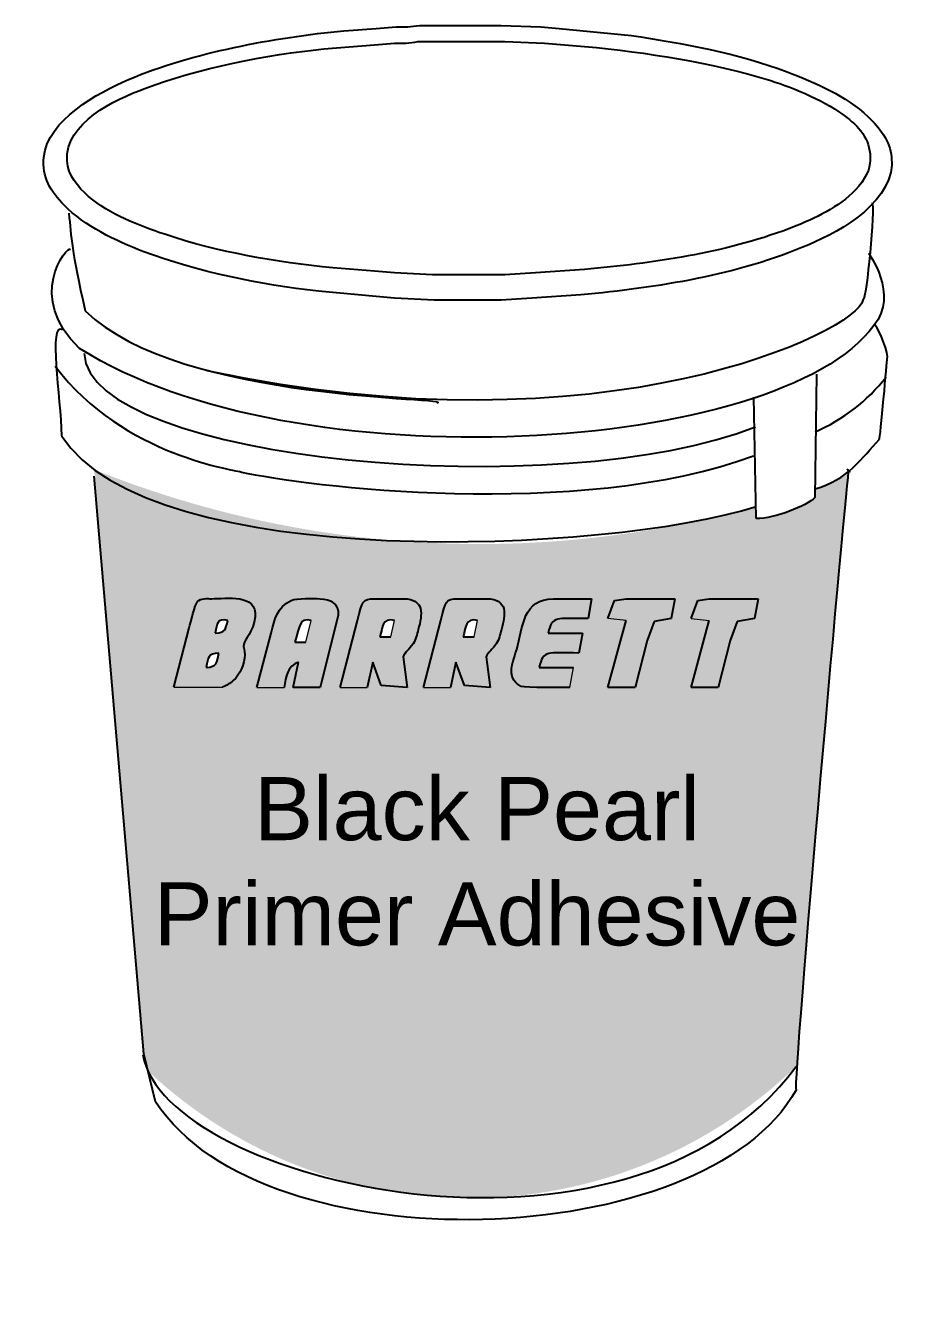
# Model space of a CAD drawing. Header units: inches. Extents: x -441 to 7, y -96 to 2.
# Drawn here: x 3.933 to 4.1164, y 0.5546 to 0.8207 of the extents above; entities that cross this region are included whole.
import ezdxf

# ---------------------------------------------------------------- set-up
doc = ezdxf.new("R2010")
doc.units = ezdxf.units.IN
doc.header["$MEASUREMENT"] = 0
doc.layers.add('Vector Picture Geometry', color=6, linetype='Continuous', lineweight=0)
doc.styles.get("Standard").update_dxf_attribs({"font": 'arial.ttf'})

msp = doc.modelspace()

# ---------------------------------------------------------------- hatches: boundary and pattern name
at = {"layer": 'Vector Picture Geometry'}
h = msp.add_hatch(color=164, dxfattribs=at)
h.dxf.hatch_style = 1
edge = h.paths.add_edge_path()
edge.add_line((3.94743, 0.72757), (3.95786, 0.60504))
edge.add_line((3.95786, 0.60504), (3.95886, 0.60132))
edge.add_arc((4.02622, 0.67353), 0.09875, 226.9906, 313.9077)
edge.add_line((4.0947, 0.60238), (4.10566, 0.72716))
edge.add_arc((4.09375, 0.7416), 0.01872, 285.1919, 309.512, ccw=False)
edge.add_line((4.09865, 0.72353), (4.09863, 0.72172))
edge.add_arc((4.08487, 0.74083), 0.02355, 273.6056, 305.7516, ccw=False)
edge.add_line((4.08635, 0.71733), (4.08635, 0.71985))
edge.add_arc((4.02831, 0.92924), 0.21728, 248.1454, 285.4919, ccw=False)
edge = h.paths.add_edge_path(flags=16)
edge.add_line((4.07268, 0.69632), (4.07648, 0.69594))
edge.add_spline(control_points=[(4.07648, 0.69594), (4.07648, 0.69594), (4.07268, 0.68189), (4.07268, 0.68189)], knot_values=[0, 0, 0, 0, 1, 1, 1, 1], degree=3, periodic=0)
edge.add_spline(control_points=[(4.07268, 0.68189), (4.07268, 0.68189), (4.07838, 0.68189), (4.07838, 0.68189)], knot_values=[0, 0, 0, 0, 1, 1, 1, 1], degree=3, periodic=0)
edge.add_spline(control_points=[(4.07838, 0.68189), (4.07838, 0.68189), (4.08089, 0.69177), (4.08089, 0.69177)], knot_values=[0, 0, 0, 0, 1, 1, 1, 1], degree=3, periodic=0)
edge.add_spline(control_points=[(4.08089, 0.69177), (4.08089, 0.69177), (4.08236, 0.69572), (4.08236, 0.69572)], knot_values=[0, 0, 0, 0, 1, 1, 1, 1], degree=3, periodic=0)
edge.add_spline(control_points=[(4.08236, 0.69572), (4.08236, 0.69572), (4.08596, 0.69632), (4.08596, 0.69632)], knot_values=[0, 0, 0, 0, 1, 1, 1, 1], degree=3, periodic=0)
edge.add_spline(control_points=[(4.08596, 0.69632), (4.08596, 0.69632), (4.08672, 0.7005), (4.08672, 0.7005)], knot_values=[0, 0, 0, 0, 1, 1, 1, 1], degree=3, periodic=0)
edge.add_spline(control_points=[(4.08672, 0.7005), (4.08672, 0.7005), (4.07648, 0.7005), (4.07648, 0.7005)], knot_values=[0, 0, 0, 0, 1, 1, 1, 1], degree=3, periodic=0)
edge.add_spline(control_points=[(4.07648, 0.7005), (4.07648, 0.7005), (4.07408, 0.70012), (4.07408, 0.70012)], knot_values=[0, 0, 0, 0, 1, 1, 1, 1], degree=3, periodic=0)
edge.add_spline(control_points=[(4.07408, 0.70012), (4.07408, 0.70012), (4.07268, 0.69632), (4.07268, 0.69632)], knot_values=[0, 0, 0, 0, 1, 1, 1, 1], degree=3, periodic=0)
edge = h.paths.add_edge_path(flags=16)
edge.add_line((4.05902, 0.69594), (4.05522, 0.69632))
edge.add_spline(control_points=[(4.05522, 0.69632), (4.05522, 0.69632), (4.05663, 0.70012), (4.05663, 0.70012)], knot_values=[0, 0, 0, 0, 1, 1, 1, 1], degree=3, periodic=0)
edge.add_spline(control_points=[(4.05663, 0.70012), (4.05663, 0.70012), (4.05902, 0.7005), (4.05902, 0.7005)], knot_values=[0, 0, 0, 0, 1, 1, 1, 1], degree=3, periodic=0)
edge.add_spline(control_points=[(4.05902, 0.7005), (4.05902, 0.7005), (4.06927, 0.7005), (4.06927, 0.7005)], knot_values=[0, 0, 0, 0, 1, 1, 1, 1], degree=3, periodic=0)
edge.add_spline(control_points=[(4.06927, 0.7005), (4.06927, 0.7005), (4.06851, 0.69632), (4.06851, 0.69632)], knot_values=[0, 0, 0, 0, 1, 1, 1, 1], degree=3, periodic=0)
edge.add_spline(control_points=[(4.06851, 0.69632), (4.06851, 0.69632), (4.0649, 0.69572), (4.0649, 0.69572)], knot_values=[0, 0, 0, 0, 1, 1, 1, 1], degree=3, periodic=0)
edge.add_spline(control_points=[(4.0649, 0.69572), (4.0649, 0.69572), (4.06343, 0.69177), (4.06343, 0.69177)], knot_values=[0, 0, 0, 0, 1, 1, 1, 1], degree=3, periodic=0)
edge.add_spline(control_points=[(4.06343, 0.69177), (4.06343, 0.69177), (4.06091, 0.68189), (4.06091, 0.68189)], knot_values=[0, 0, 0, 0, 1, 1, 1, 1], degree=3, periodic=0)
edge.add_spline(control_points=[(4.06091, 0.68189), (4.06091, 0.68189), (4.05522, 0.68189), (4.05522, 0.68189)], knot_values=[0, 0, 0, 0, 1, 1, 1, 1], degree=3, periodic=0)
edge.add_spline(control_points=[(4.05522, 0.68189), (4.05522, 0.68189), (4.05902, 0.69594), (4.05902, 0.69594)], knot_values=[0, 0, 0, 0, 1, 1, 1, 1], degree=3, periodic=0)
edge = h.paths.add_edge_path(flags=16)
edge.add_line((4.04725, 0.68189), (4.04801, 0.68607))
edge.add_spline(control_points=[(4.04801, 0.68607), (4.04801, 0.68607), (4.0408, 0.68607), (4.0408, 0.68607)], knot_values=[0, 0, 0, 0, 1, 1, 1, 1], degree=3, periodic=0)
edge.add_spline(control_points=[(4.0408, 0.68607), (4.0416, 0.68982), (4.04255, 0.68911), (4.04915, 0.68911)], knot_values=[0, 0, 0, 0, 1, 1, 1, 1], degree=3, periodic=0)
edge.add_spline(control_points=[(4.04915, 0.68911), (4.04915, 0.68911), (4.04991, 0.69329), (4.04991, 0.69329)], knot_values=[0, 0, 0, 0, 1, 1, 1, 1], degree=3, periodic=0)
edge.add_spline(control_points=[(4.04991, 0.69329), (4.04991, 0.69329), (4.04269, 0.69329), (4.04269, 0.69329)], knot_values=[0, 0, 0, 0, 1, 1, 1, 1], degree=3, periodic=0)
edge.add_spline(control_points=[(4.04269, 0.69329), (4.0435, 0.69703), (4.04444, 0.69632), (4.05105, 0.69632)], knot_values=[0, 0, 0, 0, 1, 1, 1, 1], degree=3, periodic=0)
edge.add_spline(control_points=[(4.05105, 0.69632), (4.05105, 0.69632), (4.05181, 0.7005), (4.05181, 0.7005)], knot_values=[0, 0, 0, 0, 1, 1, 1, 1], degree=3, periodic=0)
edge.add_spline(control_points=[(4.05181, 0.7005), (4.05181, 0.7005), (4.04384, 0.7005), (4.04384, 0.7005)], knot_values=[0, 0, 0, 0, 1, 1, 1, 1], degree=3, periodic=0)
edge.add_spline(control_points=[(4.04384, 0.7005), (4.03737, 0.70045), (4.03741, 0.69465), (4.03609, 0.68987)], knot_values=[0, 0, 0, 0, 1, 1, 1, 1], degree=3, periodic=0)
edge.add_spline(control_points=[(4.03609, 0.68987), (4.03555, 0.68797), (4.03431, 0.68523), (4.0355, 0.68344)], knot_values=[0, 0, 0, 0, 1, 1, 1, 1], degree=3, periodic=0)
edge.add_spline(control_points=[(4.0355, 0.68344), (4.03589, 0.68286), (4.03638, 0.68238), (4.03704, 0.68212)], knot_values=[0, 0, 0, 0, 1, 1, 1, 1], degree=3, periodic=0)
edge.add_spline(control_points=[(4.03704, 0.68212), (4.03806, 0.68172), (4.04559, 0.68189), (4.04725, 0.68189)], knot_values=[0, 0, 0, 0, 1, 1, 1, 1], degree=3, periodic=0)
edge = h.paths.add_edge_path(flags=0)
edge.add_line((4.02713, 0.69253), (4.02789, 0.69594))
edge.add_spline(control_points=[(4.02789, 0.69594), (4.02528, 0.69649), (4.02546, 0.6946), (4.02486, 0.69253)], knot_values=[0, 0, 0, 0, 1, 1, 1, 1], degree=3, periodic=0)
edge.add_spline(control_points=[(4.02486, 0.69253), (4.02486, 0.69253), (4.02713, 0.69253), (4.02713, 0.69253)], knot_values=[0, 0, 0, 0, 1, 1, 1, 1], degree=3, periodic=0)
edge = h.paths.add_edge_path(flags=16)
edge.add_line((4.01651, 0.68189), (4.0222, 0.68189))
edge.add_spline(control_points=[(4.0222, 0.68189), (4.0222, 0.68189), (4.02334, 0.68722), (4.02334, 0.68722)], knot_values=[0, 0, 0, 0, 1, 1, 1, 1], degree=3, periodic=0)
edge.add_spline(control_points=[(4.02334, 0.68722), (4.02334, 0.68722), (4.02513, 0.68227), (4.02513, 0.68227)], knot_values=[0, 0, 0, 0, 1, 1, 1, 1], degree=3, periodic=0)
edge.add_spline(control_points=[(4.02513, 0.68227), (4.02513, 0.68227), (4.03055, 0.68189), (4.03055, 0.68189)], knot_values=[0, 0, 0, 0, 1, 1, 1, 1], degree=3, periodic=0)
edge.add_spline(control_points=[(4.03055, 0.68189), (4.03055, 0.68189), (4.0297, 0.68828), (4.0297, 0.68828)], knot_values=[0, 0, 0, 0, 1, 1, 1, 1], degree=3, periodic=0)
edge.add_spline(control_points=[(4.0297, 0.68828), (4.02998, 0.68925), (4.03106, 0.68988), (4.0318, 0.69101)], knot_values=[0, 0, 0, 0, 1, 1, 1, 1], degree=3, periodic=0)
edge.add_spline(control_points=[(4.0318, 0.69101), (4.03241, 0.69197), (4.03259, 0.69297), (4.03288, 0.69404)], knot_values=[0, 0, 0, 0, 1, 1, 1, 1], degree=3, periodic=0)
edge.add_spline(control_points=[(4.03288, 0.69404), (4.03374, 0.6972), (4.03434, 0.70041), (4.02979, 0.7005)], knot_values=[0, 0, 0, 0, 1, 1, 1, 1], degree=3, periodic=0)
edge.add_spline(control_points=[(4.02979, 0.7005), (4.02979, 0.7005), (4.02372, 0.7005), (4.02372, 0.7005)], knot_values=[0, 0, 0, 0, 1, 1, 1, 1], degree=3, periodic=0)
edge.add_spline(control_points=[(4.02372, 0.7005), (4.02115, 0.70045), (4.0212, 0.70001), (4.02016, 0.69594)], knot_values=[0, 0, 0, 0, 1, 1, 1, 1], degree=3, periodic=0)
edge.add_spline(control_points=[(4.02016, 0.69594), (4.02016, 0.69594), (4.01651, 0.68189), (4.01651, 0.68189)], knot_values=[0, 0, 0, 0, 1, 1, 1, 1], degree=3, periodic=0)
edge = h.paths.add_edge_path(flags=0)
edge.add_line((4.00967, 0.69253), (4.01043, 0.69594))
edge.add_spline(control_points=[(4.01043, 0.69594), (4.00782, 0.69649), (4.008, 0.6946), (4.00739, 0.69253)], knot_values=[0, 0, 0, 0, 1, 1, 1, 1], degree=3, periodic=0)
edge.add_spline(control_points=[(4.00739, 0.69253), (4.00739, 0.69253), (4.00967, 0.69253), (4.00967, 0.69253)], knot_values=[0, 0, 0, 0, 1, 1, 1, 1], degree=3, periodic=0)
edge = h.paths.add_edge_path(flags=16)
edge.add_line((3.99905, 0.68189), (4.00474, 0.68189))
edge.add_spline(control_points=[(4.00474, 0.68189), (4.00474, 0.68189), (4.00588, 0.68722), (4.00588, 0.68722)], knot_values=[0, 0, 0, 0, 1, 1, 1, 1], degree=3, periodic=0)
edge.add_spline(control_points=[(4.00588, 0.68722), (4.00588, 0.68722), (4.00767, 0.68227), (4.00767, 0.68227)], knot_values=[0, 0, 0, 0, 1, 1, 1, 1], degree=3, periodic=0)
edge.add_spline(control_points=[(4.00767, 0.68227), (4.00767, 0.68227), (4.01309, 0.68189), (4.01309, 0.68189)], knot_values=[0, 0, 0, 0, 1, 1, 1, 1], degree=3, periodic=0)
edge.add_spline(control_points=[(4.01309, 0.68189), (4.01309, 0.68189), (4.01224, 0.68828), (4.01224, 0.68828)], knot_values=[0, 0, 0, 0, 1, 1, 1, 1], degree=3, periodic=0)
edge.add_spline(control_points=[(4.01224, 0.68828), (4.01252, 0.68925), (4.0136, 0.68988), (4.01433, 0.69101)], knot_values=[0, 0, 0, 0, 1, 1, 1, 1], degree=3, periodic=0)
edge.add_spline(control_points=[(4.01433, 0.69101), (4.01496, 0.69197), (4.01513, 0.69297), (4.01543, 0.69404)], knot_values=[0, 0, 0, 0, 1, 1, 1, 1], degree=3, periodic=0)
edge.add_spline(control_points=[(4.01543, 0.69404), (4.01628, 0.6972), (4.01688, 0.70041), (4.01233, 0.7005)], knot_values=[0, 0, 0, 0, 1, 1, 1, 1], degree=3, periodic=0)
edge.add_spline(control_points=[(4.01233, 0.7005), (4.01233, 0.7005), (4.00626, 0.7005), (4.00626, 0.7005)], knot_values=[0, 0, 0, 0, 1, 1, 1, 1], degree=3, periodic=0)
edge.add_spline(control_points=[(4.00626, 0.7005), (4.00369, 0.70045), (4.00374, 0.70001), (4.0027, 0.69594)], knot_values=[0, 0, 0, 0, 1, 1, 1, 1], degree=3, periodic=0)
edge.add_spline(control_points=[(4.0027, 0.69594), (4.0027, 0.69594), (3.99905, 0.68189), (3.99905, 0.68189)], knot_values=[0, 0, 0, 0, 1, 1, 1, 1], degree=3, periodic=0)
edge = h.paths.add_edge_path(flags=0)
edge.add_line((3.99183, 0.69138), (3.99298, 0.69594))
edge.add_spline(control_points=[(3.99298, 0.69594), (3.99033, 0.6965), (3.99067, 0.69478), (3.98956, 0.69138)], knot_values=[0, 0, 0, 0, 1, 1, 1, 1], degree=3, periodic=0)
edge.add_spline(control_points=[(3.98956, 0.69138), (3.98956, 0.69138), (3.99183, 0.69138), (3.99183, 0.69138)], knot_values=[0, 0, 0, 0, 1, 1, 1, 1], degree=3, periodic=0)
edge = h.paths.add_edge_path(flags=16)
edge.add_line((3.98158, 0.68189), (3.98728, 0.68189))
edge.add_spline(control_points=[(3.98728, 0.68189), (3.98772, 0.68412), (3.98792, 0.68645), (3.99031, 0.68722)], knot_values=[0, 0, 0, 0, 1, 1, 1, 1], degree=3, periodic=0)
edge.add_spline(control_points=[(3.99031, 0.68722), (3.99031, 0.68722), (3.98918, 0.68189), (3.98918, 0.68189)], knot_values=[0, 0, 0, 0, 1, 1, 1, 1], degree=3, periodic=0)
edge.add_spline(control_points=[(3.98918, 0.68189), (3.98918, 0.68189), (3.99487, 0.68189), (3.99487, 0.68189)], knot_values=[0, 0, 0, 0, 1, 1, 1, 1], degree=3, periodic=0)
edge.add_spline(control_points=[(3.99487, 0.68189), (3.99487, 0.68189), (3.99866, 0.69708), (3.99866, 0.69708)], knot_values=[0, 0, 0, 0, 1, 1, 1, 1], degree=3, periodic=0)
edge.add_spline(control_points=[(3.99866, 0.69708), (3.99875, 0.69947), (3.99697, 0.70045), (3.99487, 0.7005)], knot_values=[0, 0, 0, 0, 1, 1, 1, 1], degree=3, periodic=0)
edge.add_spline(control_points=[(3.99487, 0.7005), (3.99341, 0.70052), (3.99001, 0.70068), (3.9888, 0.70013)], knot_values=[0, 0, 0, 0, 1, 1, 1, 1], degree=3, periodic=0)
edge.add_spline(control_points=[(3.9888, 0.70013), (3.98568, 0.6987), (3.98532, 0.69623), (3.98457, 0.69329)], knot_values=[0, 0, 0, 0, 1, 1, 1, 1], degree=3, periodic=0)
edge.add_spline(control_points=[(3.98457, 0.69329), (3.98457, 0.69329), (3.98158, 0.68189), (3.98158, 0.68189)], knot_values=[0, 0, 0, 0, 1, 1, 1, 1], degree=3, periodic=0)
edge = h.paths.add_edge_path(flags=16)
edge.add_line((3.96413, 0.68198), (3.97437, 0.68198))
edge.add_spline(control_points=[(3.97437, 0.68198), (3.97524, 0.68229), (3.97595, 0.68278), (3.97663, 0.68335)], knot_values=[0, 0, 0, 0, 1, 1, 1, 1], degree=3, periodic=0)
edge.add_spline(control_points=[(3.97663, 0.68335), (3.97806, 0.68455), (3.97901, 0.68686), (3.97903, 0.68873)], knot_values=[0, 0, 0, 0, 1, 1, 1, 1], degree=3, periodic=0)
edge.add_spline(control_points=[(3.97903, 0.68873), (3.97904, 0.68964), (3.97867, 0.69029), (3.97881, 0.69099)], knot_values=[0, 0, 0, 0, 1, 1, 1, 1], degree=3, periodic=0)
edge.add_spline(control_points=[(3.97881, 0.69099), (3.97898, 0.69185), (3.98086, 0.69357), (3.98119, 0.6967)], knot_values=[0, 0, 0, 0, 1, 1, 1, 1], degree=3, periodic=0)
edge.add_spline(control_points=[(3.98119, 0.6967), (3.98174, 0.70164), (3.97513, 0.7005), (3.9721, 0.7005)], knot_values=[0, 0, 0, 0, 1, 1, 1, 1], degree=3, periodic=0)
edge.add_spline(control_points=[(3.9721, 0.7005), (3.97118, 0.7005), (3.96977, 0.70066), (3.96911, 0.6999)], knot_values=[0, 0, 0, 0, 1, 1, 1, 1], degree=3, periodic=0)
edge.add_spline(control_points=[(3.96911, 0.6999), (3.96852, 0.69922), (3.96767, 0.69549), (3.9674, 0.69442)], knot_values=[0, 0, 0, 0, 1, 1, 1, 1], degree=3, periodic=0)
edge.add_spline(control_points=[(3.9674, 0.69442), (3.9674, 0.69442), (3.96413, 0.68198), (3.96413, 0.68198)], knot_values=[0, 0, 0, 0, 1, 1, 1, 1], degree=3, periodic=0)
edge = h.paths.add_edge_path(flags=0)
edge.add_spline(control_points=[(3.97096, 0.68607), (3.97323, 0.68626), (3.97319, 0.68702), (3.97362, 0.68911)], knot_values=[0, 0, 0, 0, 1, 1, 1, 1], degree=3, periodic=0)
edge.add_spline(control_points=[(3.97362, 0.68911), (3.9713, 0.68891), (3.97127, 0.68823), (3.97096, 0.68607)], knot_values=[0, 0, 0, 0, 1, 1, 1, 1], degree=3, periodic=0)
edge = h.paths.add_edge_path(flags=0)
edge.add_spline(control_points=[(3.97285, 0.69329), (3.97502, 0.69345), (3.97491, 0.69397), (3.97551, 0.69594)], knot_values=[0, 0, 0, 0, 1, 1, 1, 1], degree=3, periodic=0)
edge.add_spline(control_points=[(3.97551, 0.69594), (3.9732, 0.69643), (3.97315, 0.69528), (3.97285, 0.69329)], knot_values=[0, 0, 0, 0, 1, 1, 1, 1], degree=3, periodic=0)
h = msp.add_hatch(color=254, dxfattribs=at)
h.dxf.hatch_style = 1
edge = h.paths.add_edge_path()
edge.add_spline(control_points=[(3.97663, 0.68335), (3.97806, 0.68455), (3.97901, 0.68686), (3.97903, 0.68873)], knot_values=[0, 0, 0, 0, 1, 1, 1, 1], degree=3, periodic=0)
edge.add_spline(control_points=[(3.97903, 0.68873), (3.97904, 0.68964), (3.97867, 0.69029), (3.97881, 0.69099)], knot_values=[0, 0, 0, 0, 1, 1, 1, 1], degree=3, periodic=0)
edge.add_spline(control_points=[(3.97881, 0.69099), (3.97898, 0.69185), (3.98086, 0.69357), (3.98119, 0.6967)], knot_values=[0, 0, 0, 0, 1, 1, 1, 1], degree=3, periodic=0)
edge.add_spline(control_points=[(3.98119, 0.6967), (3.98174, 0.70164), (3.97513, 0.7005), (3.9721, 0.7005)], knot_values=[0, 0, 0, 0, 1, 1, 1, 1], degree=3, periodic=0)
edge.add_spline(control_points=[(3.9721, 0.7005), (3.97118, 0.7005), (3.96977, 0.70066), (3.96911, 0.6999)], knot_values=[0, 0, 0, 0, 1, 1, 1, 1], degree=3, periodic=0)
edge.add_spline(control_points=[(3.96911, 0.6999), (3.96852, 0.69922), (3.96767, 0.69549), (3.9674, 0.69442)], knot_values=[0, 0, 0, 0, 1, 1, 1, 1], degree=3, periodic=0)
edge.add_spline(control_points=[(3.9674, 0.69442), (3.9674, 0.69442), (3.96413, 0.68198), (3.96413, 0.68198)], knot_values=[0.000036, 0.000036, 0.000036, 0.000036, 0.999961, 0.999961, 0.999961, 0.999961], degree=3, periodic=0)
edge.add_line((3.96413, 0.68198), (3.97437, 0.68198))
edge.add_spline(control_points=[(3.97437, 0.68198), (3.97524, 0.68229), (3.97595, 0.68278), (3.97663, 0.68335)], knot_values=[0, 0, 0, 0, 1, 1, 1, 1], degree=3, periodic=0)
edge = h.paths.add_edge_path(flags=16)
edge.add_spline(control_points=[(3.97362, 0.68911), (3.97319, 0.68702), (3.97323, 0.68626), (3.97096, 0.68607)], knot_values=[0, 0, 0, 0, 1, 1, 1, 1], degree=3, periodic=0)
edge.add_spline(control_points=[(3.97096, 0.68607), (3.97127, 0.68823), (3.9713, 0.68891), (3.97362, 0.68911)], knot_values=[0, 0, 0, 0, 1, 1, 1, 1], degree=3, periodic=0)
edge = h.paths.add_edge_path(flags=16)
edge.add_spline(control_points=[(3.97551, 0.69594), (3.97491, 0.69397), (3.97502, 0.69345), (3.97285, 0.69329)], knot_values=[0, 0, 0, 0, 1, 1, 1, 1], degree=3, periodic=0)
edge.add_spline(control_points=[(3.97285, 0.69329), (3.97315, 0.69528), (3.9732, 0.69643), (3.97551, 0.69594)], knot_values=[0, 0, 0, 0, 1, 1, 1, 1], degree=3, periodic=0)
edge = h.paths.add_edge_path()
edge.add_spline(control_points=[(3.98457, 0.69329), (3.98457, 0.69329), (3.98158, 0.6819), (3.98158, 0.68189)], knot_values=[0.000036, 0.000036, 0.000036, 0.000036, 0.999964, 0.999964, 0.999964, 0.999964], degree=3, periodic=0)
edge.add_line((3.98158, 0.68189), (3.98728, 0.68189))
edge.add_spline(control_points=[(3.98728, 0.68189), (3.98772, 0.68412), (3.98792, 0.68645), (3.99031, 0.68722)], knot_values=[0, 0, 0, 0, 1, 1, 1, 1], degree=3, periodic=0)
edge.add_spline(control_points=[(3.99031, 0.68722), (3.99031, 0.68721), (3.98918, 0.6819), (3.98918, 0.68189)], knot_values=[0.000072, 0.000072, 0.000072, 0.000072, 0.999931, 0.999931, 0.999931, 0.999931], degree=3, periodic=0)
edge.add_spline(control_points=[(3.98918, 0.68189), (3.98918, 0.68189), (3.99487, 0.68189), (3.99487, 0.68189)], knot_values=[0.000036, 0.000036, 0.000036, 0.000036, 0.999928, 0.999928, 0.999928, 0.999928], degree=3, periodic=0)
edge.add_spline(control_points=[(3.99487, 0.68189), (3.99487, 0.6819), (3.99866, 0.69708), (3.99866, 0.69708)], knot_values=[0.00001, 0.00001, 0.00001, 0.00001, 0.999964, 0.999964, 0.999964, 0.999964], degree=3, periodic=0)
edge.add_spline(control_points=[(3.99866, 0.69708), (3.99875, 0.69947), (3.99697, 0.70045), (3.99487, 0.7005)], knot_values=[0, 0, 0, 0, 1, 1, 1, 1], degree=3, periodic=0)
edge.add_spline(control_points=[(3.99487, 0.7005), (3.99341, 0.70052), (3.99001, 0.70068), (3.9888, 0.70013)], knot_values=[0, 0, 0, 0, 1, 1, 1, 1], degree=3, periodic=0)
edge.add_spline(control_points=[(3.9888, 0.70013), (3.98568, 0.6987), (3.98532, 0.69623), (3.98457, 0.69329)], knot_values=[0, 0, 0, 0, 1, 1, 1, 1], degree=3, periodic=0)
edge = h.paths.add_edge_path(flags=16)
edge.add_spline(control_points=[(3.98956, 0.69138), (3.99067, 0.69478), (3.99033, 0.6965), (3.99298, 0.69594)], knot_values=[0, 0, 0, 0, 1, 1, 1, 1], degree=3, periodic=0)
edge.add_line((3.99298, 0.69594), (3.99183, 0.69138))
edge.add_spline(control_points=[(3.99183, 0.69138), (3.99183, 0.69138), (3.98956, 0.69138), (3.98956, 0.69138)], knot_values=[0.000077, 0.000077, 0.000077, 0.000077, 0.999928, 0.999928, 0.999928, 0.999928], degree=3, periodic=0)
edge = h.paths.add_edge_path()
edge.add_spline(control_points=[(4.00588, 0.68722), (4.00588, 0.68722), (4.00767, 0.68227), (4.00767, 0.68227)], knot_values=[0.000036, 0.000036, 0.000036, 0.000036, 1, 1, 1, 1], degree=3, periodic=0)
edge.add_spline(control_points=[(4.00767, 0.68227), (4.00767, 0.68227), (4.01309, 0.6819), (4.01309, 0.68189)], knot_values=[0.000072, 0.000072, 0.000072, 0.000072, 0.999964, 0.999964, 0.999964, 0.999964], degree=3, periodic=0)
edge.add_spline(control_points=[(4.01309, 0.68189), (4.01309, 0.6819), (4.01224, 0.68828), (4.01224, 0.68828)], knot_values=[0.000047, 0.000047, 0.000047, 0.000047, 0.999928, 0.999928, 0.999928, 0.999928], degree=3, periodic=0)
edge.add_spline(control_points=[(4.01224, 0.68828), (4.01252, 0.68925), (4.0136, 0.68988), (4.01433, 0.69101)], knot_values=[0, 0, 0, 0, 1, 1, 1, 1], degree=3, periodic=0)
edge.add_spline(control_points=[(4.01433, 0.69101), (4.01496, 0.69197), (4.01513, 0.69297), (4.01543, 0.69404)], knot_values=[0, 0, 0, 0, 1, 1, 1, 1], degree=3, periodic=0)
edge.add_spline(control_points=[(4.01543, 0.69404), (4.01628, 0.6972), (4.01688, 0.70041), (4.01233, 0.7005)], knot_values=[0, 0, 0, 0, 1, 1, 1, 1], degree=3, periodic=0)
edge.add_spline(control_points=[(4.01233, 0.7005), (4.01233, 0.7005), (4.00626, 0.7005), (4.00626, 0.7005)], knot_values=[0, 0, 0, 0, 1, 1, 1, 1], degree=3, periodic=0)
edge.add_spline(control_points=[(4.00626, 0.7005), (4.00369, 0.70045), (4.00374, 0.70001), (4.0027, 0.69594)], knot_values=[0, 0, 0, 0, 1, 1, 1, 1], degree=3, periodic=0)
edge.add_spline(control_points=[(4.0027, 0.69594), (4.0027, 0.69594), (3.99905, 0.6819), (3.99905, 0.68189)], knot_values=[0.000036, 0.000036, 0.000036, 0.000036, 0.999974, 0.999974, 0.999974, 0.999974], degree=3, periodic=0)
edge.add_line((3.99905, 0.68189), (4.00474, 0.68189))
edge.add_spline(control_points=[(4.00474, 0.68189), (4.00474, 0.68189), (4.00588, 0.68722), (4.00588, 0.68722)], knot_values=[0, 0, 0, 0, 1, 1, 1, 1], degree=3, periodic=0)
edge = h.paths.add_edge_path(flags=16)
edge.add_spline(control_points=[(4.00739, 0.69253), (4.008, 0.6946), (4.00782, 0.69649), (4.01043, 0.69594)], knot_values=[0, 0, 0, 0, 1, 1, 1, 1], degree=3, periodic=0)
edge.add_line((4.01043, 0.69594), (4.00967, 0.69253))
edge.add_spline(control_points=[(4.00967, 0.69253), (4.00967, 0.69253), (4.0074, 0.69253), (4.00739, 0.69253)], knot_values=[0.000073, 0.000073, 0.000073, 0.000073, 0.999928, 0.999928, 0.999928, 0.999928], degree=3, periodic=0)
edge = h.paths.add_edge_path()
edge.add_spline(control_points=[(4.0297, 0.68828), (4.02998, 0.68925), (4.03106, 0.68988), (4.0318, 0.69101)], knot_values=[0, 0, 0, 0, 1, 1, 1, 1], degree=3, periodic=0)
edge.add_spline(control_points=[(4.0318, 0.69101), (4.03241, 0.69197), (4.03259, 0.69297), (4.03288, 0.69404)], knot_values=[0, 0, 0, 0, 1, 1, 1, 1], degree=3, periodic=0)
edge.add_spline(control_points=[(4.03288, 0.69404), (4.03374, 0.6972), (4.03434, 0.70041), (4.02979, 0.7005)], knot_values=[0, 0, 0, 0, 1, 1, 1, 1], degree=3, periodic=0)
edge.add_spline(control_points=[(4.02979, 0.7005), (4.02979, 0.7005), (4.02372, 0.7005), (4.02372, 0.7005)], knot_values=[0, 0, 0, 0, 1, 1, 1, 1], degree=3, periodic=0)
edge.add_spline(control_points=[(4.02372, 0.7005), (4.02115, 0.70045), (4.0212, 0.70001), (4.02016, 0.69594)], knot_values=[0, 0, 0, 0, 1, 1, 1, 1], degree=3, periodic=0)
edge.add_spline(control_points=[(4.02016, 0.69594), (4.02016, 0.69594), (4.01651, 0.6819), (4.01651, 0.68189)], knot_values=[0.000036, 0.000036, 0.000036, 0.000036, 0.999955, 0.999955, 0.999955, 0.999955], degree=3, periodic=0)
edge.add_line((4.01651, 0.68189), (4.0222, 0.68189))
edge.add_spline(control_points=[(4.0222, 0.68189), (4.0222, 0.6819), (4.02334, 0.68721), (4.02334, 0.68722)], knot_values=[0.000072, 0.000072, 0.000072, 0.000072, 0.999928, 0.999928, 0.999928, 0.999928], degree=3, periodic=0)
edge.add_spline(control_points=[(4.02334, 0.68722), (4.02334, 0.68721), (4.02513, 0.68227), (4.02513, 0.68227)], knot_values=[0.000036, 0.000036, 0.000036, 0.000036, 0.999928, 0.999928, 0.999928, 0.999928], degree=3, periodic=0)
edge.add_spline(control_points=[(4.02513, 0.68227), (4.02513, 0.68227), (4.03055, 0.6819), (4.03055, 0.68189)], knot_values=[0.000072, 0.000072, 0.000072, 0.000072, 0.999964, 0.999964, 0.999964, 0.999964], degree=3, periodic=0)
edge.add_spline(control_points=[(4.03055, 0.68189), (4.03055, 0.6819), (4.0297, 0.68828), (4.0297, 0.68828)], knot_values=[0.000047, 0.000047, 0.000047, 0.000047, 0.999928, 0.999928, 0.999928, 0.999928], degree=3, periodic=0)
edge = h.paths.add_edge_path(flags=16)
edge.add_spline(control_points=[(4.02713, 0.69253), (4.02713, 0.69253), (4.02486, 0.69253), (4.02486, 0.69253)], knot_values=[0.000073, 0.000073, 0.000073, 0.000073, 0.999928, 0.999928, 0.999928, 0.999928], degree=3, periodic=0)
edge.add_spline(control_points=[(4.02486, 0.69253), (4.02546, 0.6946), (4.02528, 0.69649), (4.02789, 0.69594)], knot_values=[0, 0, 0, 0, 1, 1, 1, 1], degree=3, periodic=0)
edge.add_line((4.02789, 0.69594), (4.02713, 0.69253))
edge = h.paths.add_edge_path()
edge.add_spline(control_points=[(4.03609, 0.68987), (4.03555, 0.68797), (4.03431, 0.68523), (4.0355, 0.68344)], knot_values=[0, 0, 0, 0, 1, 1, 1, 1], degree=3, periodic=0)
edge.add_spline(control_points=[(4.0355, 0.68344), (4.03589, 0.68286), (4.03638, 0.68238), (4.03704, 0.68212)], knot_values=[0, 0, 0, 0, 1, 1, 1, 1], degree=3, periodic=0)
edge.add_spline(control_points=[(4.03704, 0.68212), (4.03806, 0.68172), (4.04559, 0.68189), (4.04725, 0.68189)], knot_values=[0, 0, 0, 0, 1, 1, 1, 1], degree=3, periodic=0)
edge.add_line((4.04725, 0.68189), (4.04801, 0.68607))
edge.add_spline(control_points=[(4.04801, 0.68607), (4.04801, 0.68607), (4.0408, 0.68607), (4.0408, 0.68607)], knot_values=[0.000048, 0.000048, 0.000048, 0.000048, 0.999964, 0.999964, 0.999964, 0.999964], degree=3, periodic=0)
edge.add_spline(control_points=[(4.0408, 0.68607), (4.0416, 0.68982), (4.04255, 0.68911), (4.04915, 0.68911)], knot_values=[0, 0, 0, 0, 1, 1, 1, 1], degree=3, periodic=0)
edge.add_spline(control_points=[(4.04915, 0.68911), (4.04915, 0.68911), (4.04991, 0.69329), (4.04991, 0.69329)], knot_values=[0.000036, 0.000036, 0.000036, 0.000036, 0.999931, 0.999931, 0.999931, 0.999931], degree=3, periodic=0)
edge.add_spline(control_points=[(4.04991, 0.69329), (4.04991, 0.69329), (4.04269, 0.69329), (4.04269, 0.69329)], knot_values=[0.000048, 0.000048, 0.000048, 0.000048, 0.999964, 0.999964, 0.999964, 0.999964], degree=3, periodic=0)
edge.add_spline(control_points=[(4.04269, 0.69329), (4.0435, 0.69703), (4.04444, 0.69632), (4.05105, 0.69632)], knot_values=[0, 0, 0, 0, 1, 1, 1, 1], degree=3, periodic=0)
edge.add_spline(control_points=[(4.05105, 0.69632), (4.05105, 0.69632), (4.05181, 0.7005), (4.05181, 0.7005)], knot_values=[0.000036, 0.000036, 0.000036, 0.000036, 0.999931, 0.999931, 0.999931, 0.999931], degree=3, periodic=0)
edge.add_spline(control_points=[(4.05181, 0.7005), (4.05181, 0.7005), (4.04384, 0.7005), (4.04384, 0.7005)], knot_values=[0, 0, 0, 0, 0.999964, 0.999964, 0.999964, 0.999964], degree=3, periodic=0)
edge.add_spline(control_points=[(4.04384, 0.7005), (4.03737, 0.70045), (4.03741, 0.69465), (4.03609, 0.68987)], knot_values=[0, 0, 0, 0, 1, 1, 1, 1], degree=3, periodic=0)
edge = h.paths.add_edge_path()
edge.add_spline(control_points=[(4.06343, 0.69177), (4.06343, 0.69177), (4.0649, 0.69572), (4.0649, 0.69572)], knot_values=[0.000072, 0.000072, 0.000072, 0.000072, 0.999964, 0.999964, 0.999964, 0.999964], degree=3, periodic=0)
edge.add_spline(control_points=[(4.0649, 0.69572), (4.0649, 0.69572), (4.06851, 0.69632), (4.06851, 0.69632)], knot_values=[0.000072, 0.000072, 0.000072, 0.000072, 0.999928, 0.999928, 0.999928, 0.999928], degree=3, periodic=0)
edge.add_spline(control_points=[(4.06851, 0.69632), (4.06851, 0.69632), (4.06927, 0.7005), (4.06927, 0.7005)], knot_values=[0, 0, 0, 0, 0.999928, 0.999928, 0.999928, 0.999928], degree=3, periodic=0)
edge.add_spline(control_points=[(4.06927, 0.7005), (4.06927, 0.7005), (4.05902, 0.7005), (4.05902, 0.7005)], knot_values=[0.000036, 0.000036, 0.000036, 0.000036, 1, 1, 1, 1], degree=3, periodic=0)
edge.add_spline(control_points=[(4.05902, 0.7005), (4.05902, 0.7005), (4.05663, 0.70012), (4.05663, 0.70012)], knot_values=[0.000072, 0.000072, 0.000072, 0.000072, 0.999964, 0.999964, 0.999964, 0.999964], degree=3, periodic=0)
edge.add_spline(control_points=[(4.05663, 0.70012), (4.05663, 0.70012), (4.05522, 0.69632), (4.05522, 0.69632)], knot_values=[0, 0, 0, 0, 0.999928, 0.999928, 0.999928, 0.999928], degree=3, periodic=0)
edge.add_line((4.05522, 0.69632), (4.05902, 0.69594))
edge.add_spline(control_points=[(4.05902, 0.69594), (4.05902, 0.69594), (4.05522, 0.6819), (4.05522, 0.68189)], knot_values=[0.000036, 0.000036, 0.000036, 0.000036, 1, 1, 1, 1], degree=3, periodic=0)
edge.add_spline(control_points=[(4.05522, 0.68189), (4.05522, 0.68189), (4.06091, 0.68189), (4.06091, 0.68189)], knot_values=[0.000036, 0.000036, 0.000036, 0.000036, 0.999964, 0.999964, 0.999964, 0.999964], degree=3, periodic=0)
edge.add_spline(control_points=[(4.06091, 0.68189), (4.06091, 0.6819), (4.06343, 0.69177), (4.06343, 0.69177)], knot_values=[0.000036, 0.000036, 0.000036, 0.000036, 0.999964, 0.999964, 0.999964, 0.999964], degree=3, periodic=0)
edge = h.paths.add_edge_path()
edge.add_spline(control_points=[(4.08089, 0.69177), (4.08089, 0.69177), (4.08236, 0.69572), (4.08236, 0.69572)], knot_values=[0.000072, 0.000072, 0.000072, 0.000072, 1, 1, 1, 1], degree=3, periodic=0)
edge.add_spline(control_points=[(4.08236, 0.69572), (4.08236, 0.69572), (4.08596, 0.69632), (4.08596, 0.69632)], knot_values=[0.000072, 0.000072, 0.000072, 0.000072, 0.999928, 0.999928, 0.999928, 0.999928], degree=3, periodic=0)
edge.add_spline(control_points=[(4.08596, 0.69632), (4.08596, 0.69632), (4.08672, 0.7005), (4.08672, 0.7005)], knot_values=[0, 0, 0, 0, 0.999928, 0.999928, 0.999928, 0.999928], degree=3, periodic=0)
edge.add_spline(control_points=[(4.08672, 0.7005), (4.08672, 0.7005), (4.07648, 0.7005), (4.07648, 0.7005)], knot_values=[0.000036, 0.000036, 0.000036, 0.000036, 1, 1, 1, 1], degree=3, periodic=0)
edge.add_spline(control_points=[(4.07648, 0.7005), (4.07648, 0.7005), (4.07408, 0.70012), (4.07408, 0.70012)], knot_values=[0.000072, 0.000072, 0.000072, 0.000072, 0.999964, 0.999964, 0.999964, 0.999964], degree=3, periodic=0)
edge.add_spline(control_points=[(4.07408, 0.70012), (4.07408, 0.70012), (4.07268, 0.69632), (4.07268, 0.69632)], knot_values=[0.000072, 0.000072, 0.000072, 0.000072, 0.999928, 0.999928, 0.999928, 0.999928], degree=3, periodic=0)
edge.add_line((4.07268, 0.69632), (4.07648, 0.69594))
edge.add_spline(control_points=[(4.07648, 0.69594), (4.07648, 0.69594), (4.07268, 0.6819), (4.07268, 0.68189)], knot_values=[0.000036, 0.000036, 0.000036, 0.000036, 0.999964, 0.999964, 0.999964, 0.999964], degree=3, periodic=0)
edge.add_spline(control_points=[(4.07268, 0.68189), (4.07268, 0.68189), (4.07838, 0.68189), (4.07838, 0.68189)], knot_values=[0.000036, 0.000036, 0.000036, 0.000036, 0.999964, 0.999964, 0.999964, 0.999964], degree=3, periodic=0)
edge.add_spline(control_points=[(4.07838, 0.68189), (4.07838, 0.6819), (4.08089, 0.69177), (4.08089, 0.69177)], knot_values=[0, 0, 0, 0, 0.999964, 0.999964, 0.999964, 0.999964], degree=3, periodic=0)

# ---------------------------------------------------------------- linework, layer by layer
for p, q in [((3.99183, 0.69138), (3.99298, 0.69594)), ((4.00967, 0.69253), (4.01043, 0.69594)), ((4.02713, 0.69253), (4.02789, 0.69594)), ((4.05902, 0.69594), (4.05522, 0.69632)), ((4.04725, 0.68189), (4.04801, 0.68607)), ((3.96413, 0.68198), (3.97437, 0.68198)), ((3.98158, 0.68189), (3.98728, 0.68189)), ((3.99905, 0.68189), (4.00474, 0.68189)), ((4.01651, 0.68189), (4.0222, 0.68189))]:
    msp.add_line(p, q, dxfattribs=at)
at = {"layer": 'Vector Picture Geometry', "color": 6}
msp.add_lwpolyline([(4.07268, 0.69632), (4.07648, 0.69594)], dxfattribs=at)
at = {"layer": 'Vector Picture Geometry', "lineweight": -3}
msp.add_arc((4.08409, 0.76985), 0.03731, 293.0221, 322.2174, dxfattribs=at)
at = {"layer": 'Vector Picture Geometry', "color": 6, "lineweight": -3}
for points in [[(3.9998, 0.81962), (3.9998, 0.81962), (4.00663, 0.82009), (4.00663, 0.82009)], [(4.00663, 0.82009), (4.00663, 0.82009), (4.01081, 0.82044), (4.01081, 0.82044)], [(4.01081, 0.82044), (4.01272, 0.82045), (4.01381, 0.82038), (4.01575, 0.82074)], [(4.01575, 0.82074), (4.01575, 0.82074), (4.03283, 0.82074), (4.03283, 0.82074)], [(4.03283, 0.82074), (4.03283, 0.82074), (4.04117, 0.82044), (4.04117, 0.82044)], [(4.04117, 0.82044), (4.04117, 0.82044), (4.04497, 0.82009), (4.04497, 0.82009)], [(4.04497, 0.82009), (4.04497, 0.82009), (4.06015, 0.81859), (4.06015, 0.81859)], [(3.95464, 0.80937), (3.96794, 0.81507), (3.9854, 0.81822), (3.9998, 0.81962)], [(4.01043, 0.81702), (4.01234, 0.81703), (4.01344, 0.81697), (4.01537, 0.81733)], [(4.01537, 0.81733), (4.01537, 0.81733), (4.03359, 0.81733), (4.03359, 0.81733)], [(4.03359, 0.81733), (4.03359, 0.81733), (4.04194, 0.81702), (4.04194, 0.81702)], [(4.06015, 0.81859), (4.07064, 0.81713), (4.08291, 0.81477), (4.0928, 0.81102)], [(3.95805, 0.80751), (3.96928, 0.81171), (3.98368, 0.81463), (3.99563, 0.81582)], [(3.99563, 0.81582), (3.99563, 0.81582), (4.00626, 0.81668), (4.00626, 0.81668)], [(4.00626, 0.81668), (4.00626, 0.81668), (4.01043, 0.81702), (4.01043, 0.81702)], [(4.04194, 0.81702), (4.04194, 0.81702), (4.05029, 0.81633), (4.05029, 0.81633)], [(4.05029, 0.81633), (4.06378, 0.81502), (4.07636, 0.81312), (4.08938, 0.80916)], [(3.93686, 0.79311), (3.9377, 0.80094), (3.94815, 0.80659), (3.95464, 0.80937)], [(4.0928, 0.81102), (4.09867, 0.80879), (4.10521, 0.80593), (4.10982, 0.80157)], [(3.94175, 0.79235), (3.94133, 0.80036), (3.95171, 0.80514), (3.95805, 0.80751)], [(4.08938, 0.80916), (4.09431, 0.80766), (4.1013, 0.80462), (4.10533, 0.80145)], [(4.10533, 0.80145), (4.1084, 0.79905), (4.11046, 0.79643), (4.11024, 0.79235)], [(4.10982, 0.80157), (4.11225, 0.79926), (4.11438, 0.79656), (4.11475, 0.79311)], [(3.94114, 0.78302), (3.93834, 0.78584), (3.93642, 0.78901), (3.93686, 0.79311)], [(3.94628, 0.78487), (3.94405, 0.78679), (3.9419, 0.78928), (3.94175, 0.79235)], [(4.11475, 0.79311), (4.11571, 0.7841), (4.10438, 0.77774), (4.09736, 0.77473)], [(4.11024, 0.79235), (4.1101, 0.78961), (4.10839, 0.78736), (4.10646, 0.78555)], [(4.10646, 0.78555), (4.10283, 0.78214), (4.09781, 0.77984), (4.09318, 0.77809)], [(3.95767, 0.77335), (3.95198, 0.77548), (3.94544, 0.77868), (3.94114, 0.78302)], [(3.96223, 0.77692), (3.95679, 0.77873), (3.95068, 0.78111), (3.94628, 0.78487)], [(4.11064, 0.78362), (4.11131, 0.78263), (4.1095, 0.76338), (4.10874, 0.76313)], [(3.94211, 0.78135), (3.94266, 0.77617), (3.94268, 0.77375), (3.94553, 0.76085)], [(4.09318, 0.77809), (4.07944, 0.7729), (4.06481, 0.77092), (4.05029, 0.76952)], [(3.94439, 0.753), (3.933, 0.76363), (3.94173, 0.7747), (3.94249, 0.77375)], [(3.99753, 0.76989), (3.98559, 0.77109), (3.97364, 0.77311), (3.96223, 0.77692)], [(4.09736, 0.77473), (4.08228, 0.76829), (4.06574, 0.76577), (4.04953, 0.7642)], [(3.99449, 0.76497), (3.98198, 0.76646), (3.9695, 0.76894), (3.95767, 0.77335)], [(4.10988, 0.77299), (4.10976, 0.77325), (4.11643, 0.76421), (4.11101, 0.75781)], [(4.00626, 0.76916), (4.00626, 0.76916), (3.99753, 0.76989), (3.99753, 0.76989)], [(4.05029, 0.76952), (4.05029, 0.76952), (4.04004, 0.76882), (4.04004, 0.76882)], [(4.01043, 0.76882), (4.01043, 0.76882), (4.00626, 0.76916), (4.00626, 0.76916)], [(4.0184, 0.76844), (4.0184, 0.76844), (4.01043, 0.76882), (4.01043, 0.76882)], [(4.03359, 0.76844), (4.03359, 0.76844), (4.0184, 0.76844), (4.0184, 0.76844)], [(4.04004, 0.76882), (4.04004, 0.76882), (4.03359, 0.76844), (4.03359, 0.76844)], [(4.00663, 0.76385), (4.00663, 0.76385), (3.99449, 0.76497), (3.99449, 0.76497)], [(4.04953, 0.7642), (4.04953, 0.7642), (4.03928, 0.7635), (4.03928, 0.7635)], [(4.10874, 0.76313), (4.10779, 0.75686), (4.05503, 0.73029), (3.97115, 0.74832)], [(4.01043, 0.7635), (4.01043, 0.7635), (4.00663, 0.76385), (4.00663, 0.76385)], [(4.01879, 0.76313), (4.01879, 0.76313), (4.01043, 0.7635), (4.01043, 0.7635)], [(4.03283, 0.76313), (4.03283, 0.76313), (4.01879, 0.76313), (4.01879, 0.76313)], [(4.03928, 0.7635), (4.03928, 0.7635), (4.03283, 0.76313), (4.03283, 0.76313)], [(3.94079, 0.75686), (3.93772, 0.75892), (3.9404, 0.74263), (3.94059, 0.73466)], [(3.94553, 0.76085), (3.96584, 0.7413), (4.02438, 0.74294), (4.01935, 0.74149)], [(4.11101, 0.75781), (4.09152, 0.73086), (3.98918, 0.72441), (3.94439, 0.753)], [(4.1138, 0.75072), (4.1143, 0.7517), (4.11222, 0.75689), (4.11121, 0.75791)], [(3.94534, 0.75193), (3.94628, 0.72934), (4.04517, 0.72024), (4.08616, 0.73656)], [(4.11216, 0.7339), (4.11239, 0.73402), (4.11383, 0.75094), (4.1138, 0.75072)], [(3.93927, 0.74927), (3.95359, 0.73017), (3.97779, 0.72744), (3.97836, 0.72707)], [(4.099, 0.74756), (4.099, 0.74756), (4.09863, 0.72172), (4.09863, 0.72172)], [(4.08635, 0.71733), (4.08635, 0.71733), (4.08584, 0.74275), (4.08584, 0.74275)], [(3.94059, 0.73466), (3.95881, 0.70581), (4.0556, 0.70999), (4.08635, 0.71985)], [(4.09862, 0.72352), (4.10558, 0.72542), (4.10865, 0.73021), (4.11216, 0.7339)], [(3.97836, 0.72707), (3.99089, 0.72422), (4.04915, 0.71682), (4.08578, 0.73048)], [(4.1057, 0.72744), (4.10545, 0.72719), (4.09384, 0.59824), (4.0947, 0.59745)], [(4.10608, 0.72707), (4.10608, 0.72707), (4.10499, 0.72791), (4.1057, 0.72744)], [(3.95786, 0.60504), (3.95786, 0.60504), (3.94743, 0.72618), (3.94743, 0.72618)], [(4.09863, 0.72172), (4.09697, 0.71999), (4.09016, 0.71723), (4.08635, 0.71733)], [(3.96911, 0.6999), (3.96977, 0.70066), (3.97118, 0.7005), (3.9721, 0.7005)], [(3.9721, 0.7005), (3.97513, 0.7005), (3.98174, 0.70164), (3.98119, 0.6967)], [(3.98457, 0.69329), (3.98532, 0.69623), (3.98568, 0.6987), (3.9888, 0.70013)], [(3.9888, 0.70013), (3.99001, 0.70068), (3.99341, 0.70052), (3.99487, 0.7005)], [(3.99487, 0.7005), (3.99697, 0.70045), (3.99875, 0.69947), (3.99866, 0.69708)], [(4.0027, 0.69594), (4.00374, 0.70001), (4.00369, 0.70045), (4.00626, 0.7005)], [(4.00626, 0.7005), (4.00626, 0.7005), (4.01233, 0.7005), (4.01233, 0.7005)], [(4.01233, 0.7005), (4.01688, 0.70041), (4.01628, 0.6972), (4.01543, 0.69404)], [(4.02016, 0.69594), (4.0212, 0.70001), (4.02115, 0.70045), (4.02372, 0.7005)], [(4.02372, 0.7005), (4.02372, 0.7005), (4.02979, 0.7005), (4.02979, 0.7005)], [(4.02979, 0.7005), (4.03434, 0.70041), (4.03374, 0.6972), (4.03288, 0.69404)], [(4.03609, 0.68987), (4.03741, 0.69465), (4.03737, 0.70045), (4.04384, 0.7005)], [(4.04384, 0.7005), (4.04384, 0.7005), (4.05181, 0.7005), (4.05181, 0.7005)], [(4.05181, 0.7005), (4.05181, 0.7005), (4.05105, 0.69632), (4.05105, 0.69632)], [(4.05522, 0.69632), (4.05522, 0.69632), (4.05663, 0.70012), (4.05663, 0.70012)], [(4.05663, 0.70012), (4.05663, 0.70012), (4.05902, 0.7005), (4.05902, 0.7005)], [(4.05902, 0.7005), (4.05902, 0.7005), (4.06927, 0.7005), (4.06927, 0.7005)], [(4.06927, 0.7005), (4.06927, 0.7005), (4.06851, 0.69632), (4.06851, 0.69632)], [(4.07268, 0.69632), (4.07268, 0.69632), (4.07408, 0.70012), (4.07408, 0.70012)], [(4.07408, 0.70012), (4.07408, 0.70012), (4.07648, 0.7005), (4.07648, 0.7005)], [(4.07648, 0.7005), (4.07648, 0.7005), (4.08672, 0.7005), (4.08672, 0.7005)], [(4.08672, 0.7005), (4.08672, 0.7005), (4.08596, 0.69632), (4.08596, 0.69632)], [(3.9674, 0.69442), (3.96767, 0.69549), (3.96852, 0.69922), (3.96911, 0.6999)], [(3.97551, 0.69594), (3.9732, 0.69643), (3.97315, 0.69528), (3.97285, 0.69329)], [(3.97285, 0.69329), (3.97502, 0.69345), (3.97491, 0.69397), (3.97551, 0.69594)], [(3.98119, 0.6967), (3.98086, 0.69357), (3.97898, 0.69185), (3.97881, 0.69099)], [(3.99298, 0.69594), (3.99033, 0.6965), (3.99067, 0.69478), (3.98956, 0.69138)], [(3.99866, 0.69708), (3.99866, 0.69708), (3.99487, 0.68189), (3.99487, 0.68189)], [(3.99905, 0.68189), (3.99905, 0.68189), (4.0027, 0.69594), (4.0027, 0.69594)], [(4.01043, 0.69594), (4.00782, 0.69649), (4.008, 0.6946), (4.00739, 0.69253)], [(4.01651, 0.68189), (4.01651, 0.68189), (4.02016, 0.69594), (4.02016, 0.69594)], [(4.02789, 0.69594), (4.02528, 0.69649), (4.02546, 0.6946), (4.02486, 0.69253)], [(4.05105, 0.69632), (4.04444, 0.69632), (4.0435, 0.69703), (4.04269, 0.69329)], [(4.05522, 0.68189), (4.05522, 0.68189), (4.05902, 0.69594), (4.05902, 0.69594)], [(4.0649, 0.69572), (4.0649, 0.69572), (4.06343, 0.69177), (4.06343, 0.69177)], [(4.06851, 0.69632), (4.06851, 0.69632), (4.0649, 0.69572), (4.0649, 0.69572)], [(4.07268, 0.68189), (4.07268, 0.68189), (4.07648, 0.69594), (4.07648, 0.69594)], [(4.08236, 0.69572), (4.08236, 0.69572), (4.08089, 0.69177), (4.08089, 0.69177)], [(4.08596, 0.69632), (4.08596, 0.69632), (4.08236, 0.69572), (4.08236, 0.69572)], [(3.96413, 0.68198), (3.96413, 0.68198), (3.9674, 0.69442), (3.9674, 0.69442)], [(3.98158, 0.68189), (3.98158, 0.68189), (3.98457, 0.69329), (3.98457, 0.69329)], [(4.00739, 0.69253), (4.00739, 0.69253), (4.00967, 0.69253), (4.00967, 0.69253)], [(4.01543, 0.69404), (4.01513, 0.69297), (4.01496, 0.69197), (4.01433, 0.69101)], [(4.02486, 0.69253), (4.02486, 0.69253), (4.02713, 0.69253), (4.02713, 0.69253)], [(4.03288, 0.69404), (4.03259, 0.69297), (4.03241, 0.69197), (4.0318, 0.69101)], [(4.04269, 0.69329), (4.04269, 0.69329), (4.04991, 0.69329), (4.04991, 0.69329)], [(4.04991, 0.69329), (4.04991, 0.69329), (4.04915, 0.68911), (4.04915, 0.68911)], [(3.97881, 0.69099), (3.97867, 0.69029), (3.97904, 0.68964), (3.97903, 0.68873)], [(3.98956, 0.69138), (3.98956, 0.69138), (3.99183, 0.69138), (3.99183, 0.69138)], [(4.01433, 0.69101), (4.0136, 0.68988), (4.01252, 0.68925), (4.01224, 0.68828)], [(4.0318, 0.69101), (4.03106, 0.68988), (4.02998, 0.68925), (4.0297, 0.68828)], [(4.0355, 0.68344), (4.03431, 0.68523), (4.03555, 0.68797), (4.03609, 0.68987)], [(4.04915, 0.68911), (4.04255, 0.68911), (4.0416, 0.68982), (4.0408, 0.68607)], [(4.06343, 0.69177), (4.06343, 0.69177), (4.06091, 0.68189), (4.06091, 0.68189)], [(4.08089, 0.69177), (4.08089, 0.69177), (4.07838, 0.68189), (4.07838, 0.68189)], [(3.97362, 0.68911), (3.9713, 0.68891), (3.97127, 0.68823), (3.97096, 0.68607)], [(3.97096, 0.68607), (3.97323, 0.68626), (3.97319, 0.68702), (3.97362, 0.68911)], [(3.97903, 0.68873), (3.97901, 0.68686), (3.97806, 0.68455), (3.97663, 0.68335)], [(3.99031, 0.68722), (3.98792, 0.68645), (3.98772, 0.68412), (3.98728, 0.68189)], [(3.98918, 0.68189), (3.98918, 0.68189), (3.99031, 0.68722), (3.99031, 0.68722)], [(4.00588, 0.68722), (4.00588, 0.68722), (4.00474, 0.68189), (4.00474, 0.68189)], [(4.00767, 0.68227), (4.00767, 0.68227), (4.00588, 0.68722), (4.00588, 0.68722)], [(4.01224, 0.68828), (4.01224, 0.68828), (4.01309, 0.68189), (4.01309, 0.68189)], [(4.02334, 0.68722), (4.02334, 0.68722), (4.0222, 0.68189), (4.0222, 0.68189)], [(4.02513, 0.68227), (4.02513, 0.68227), (4.02334, 0.68722), (4.02334, 0.68722)], [(4.0297, 0.68828), (4.0297, 0.68828), (4.03055, 0.68189), (4.03055, 0.68189)], [(4.0408, 0.68607), (4.0408, 0.68607), (4.04801, 0.68607), (4.04801, 0.68607)], [(3.97663, 0.68335), (3.97595, 0.68278), (3.97524, 0.68229), (3.97437, 0.68198)], [(3.99487, 0.68189), (3.99487, 0.68189), (3.98918, 0.68189), (3.98918, 0.68189)], [(4.01309, 0.68189), (4.01309, 0.68189), (4.00767, 0.68227), (4.00767, 0.68227)], [(4.03055, 0.68189), (4.03055, 0.68189), (4.02513, 0.68227), (4.02513, 0.68227)], [(4.03704, 0.68212), (4.03638, 0.68238), (4.03589, 0.68286), (4.0355, 0.68344)], [(4.04725, 0.68189), (4.04559, 0.68189), (4.03806, 0.68172), (4.03704, 0.68212)], [(4.06091, 0.68189), (4.06091, 0.68189), (4.05522, 0.68189), (4.05522, 0.68189)], [(4.07838, 0.68189), (4.07838, 0.68189), (4.07268, 0.68189), (4.07268, 0.68189)], [(3.95767, 0.60485), (3.96185, 0.57828), (4.0594, 0.55455), (4.0947, 0.60238)], [(3.96033, 0.59498), (3.96033, 0.59498), (3.95786, 0.60504), (3.95786, 0.60504)], [(4.0947, 0.59745), (4.07572, 0.56328), (3.9831, 0.56006), (3.96033, 0.59498)]]:
    msp.add_open_spline(points, degree=3, dxfattribs=at)

# ---------------------------------------------------------------- texts
at = {"layer": 'Vector Picture Geometry', "color": 254, "insert": (3.95182, 0.6631), "char_height": 0.0132389, "attachment_point": 1}
msp.add_mtext_dynamic_manual_height_columns('\\pxqc;{\\C254;Black Pearl Primer Adhesive}', width=0.1519143, gutter_width=0.06619, heights=[-0.03552], dxfattribs=at)

doc.saveas('drawing.dxf')
